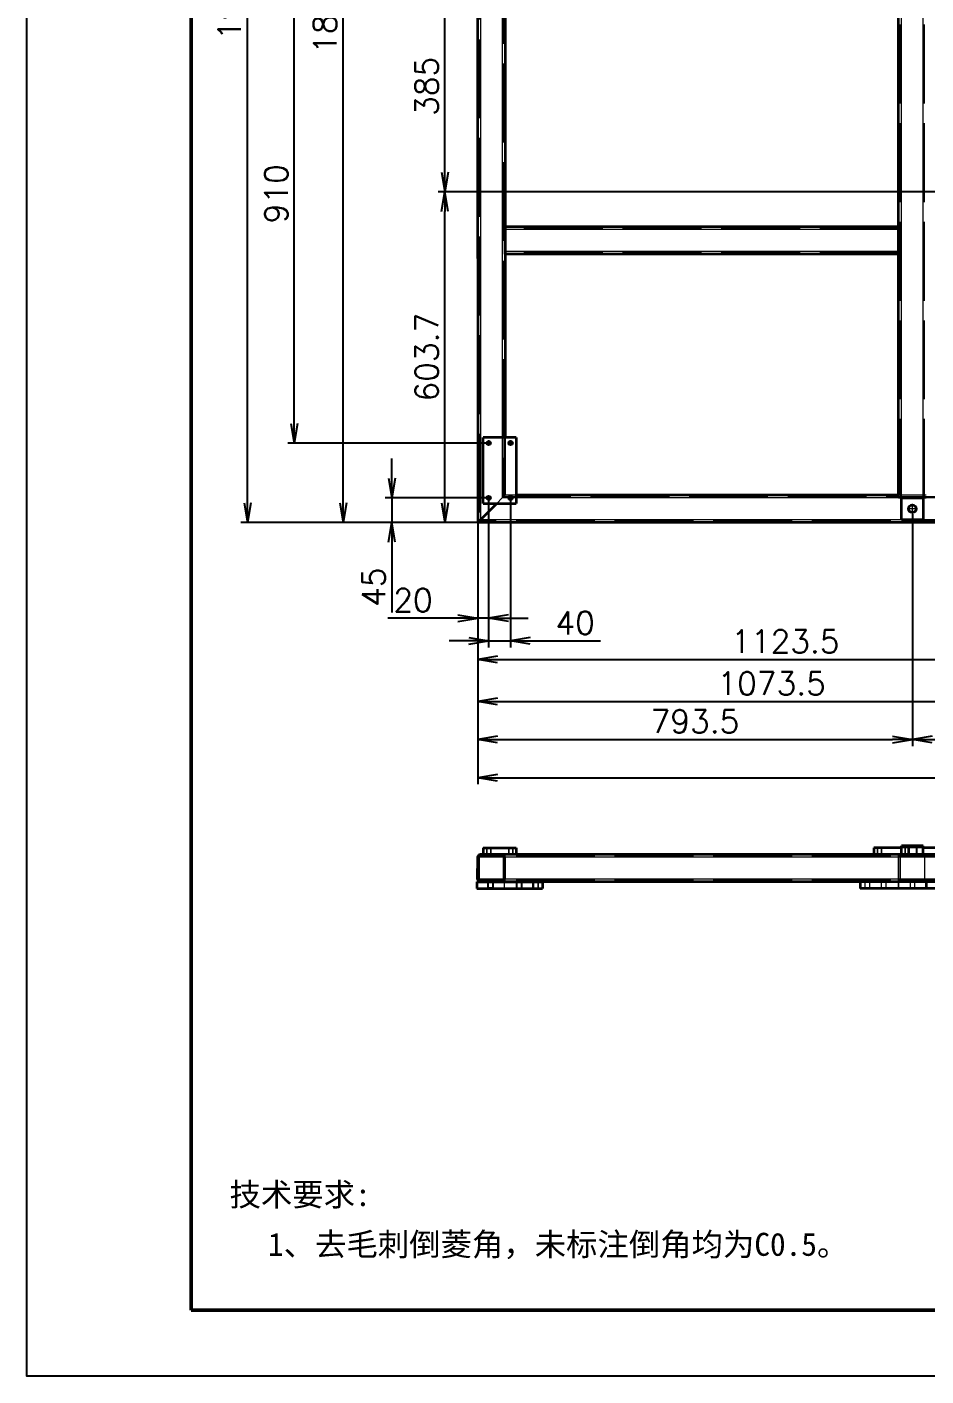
# Model space of a CAD drawing. Header units: millimetres. Extents: x -73083 to 81340, y -6859 to 6812.
# Drawn here: x -46427 to -44786, y -6850 to -4388 of the extents above; entities that cross this region are included whole.
import ezdxf

# ---------------------------------------------------------------- set-up
doc = ezdxf.new("R2010")
doc.units = ezdxf.units.MM
for name, pattern in [('AM_ISO02W050', [7.5, 6, -1.5]), ('AM_ISO08W050', [18, 12, -1.5, 3, -1.5]), ('DASHDOT', [18.5, 12, -3, 0.5, -3]), ('DASHED', [15, 12, -3])]:
    doc.linetypes.add(name, pattern=pattern)
doc.layers.add('A3', color=7, linetype='Continuous', plot=False)
for name, color, linetype, lineweight in [('AM_7', 2, 'AM_ISO08W050', 25), ('AM_HID', 1, 'AM_ISO02W050', 25), ('AM_VIS', 7, 'Continuous', 50), ('SOLID LINE', 7, 'Continuous', 30)]:
    doc.layers.add(name, color=color, linetype=linetype, lineweight=lineweight)
doc.layers.add('word_dim', color=253, linetype='Continuous')
doc.styles.get("Standard").update_dxf_attribs({"font": 'romans.shx', "bigfont": 'bigfont.shx'})
doc.dimstyles.new('STANDARD1-12', dxfattribs={"dimscale": 12, "dimtxt": 3.5, "dimasz": 3, "dimexe": 1, "dimexo": 0, "dimgap": 1, "dimtad": 3, "dimdec": 1, "dimdsep": 46, "dimtxsty": 'Standard', "dimblk1": 'OPEN', "dimblk2": 'OPEN', "dimsah": 1, "dimcen": 0, "dimclrd": 256, "dimclre": 256, "dimclrt": 3, "dimadec": 0, "dimazin": 0, "dimtfac": 1, "dimtdec": 1, "dimtmove": 0, "dimatfit": 3, "dimldrblk": 'OPEN', "dimfxl": 0, "dimtolj": 1, "dimtzin": 0, "dimarcsym": 0})

# ---------------------------------------------------------------- blocks, each defined once
blk = doc.blocks.new('_Open')
at = {"color": 0, "lineweight": -2}
for p, q in [((-1, 0.167), (0, 0)), ((-1, -0.167), (0, 0)), ((0, 0), (-1, 0))]:
    blk.add_line(p, q, dxfattribs=at)
blk = doc.blocks.new('*D396')
at = {"layer": 'DEFPOINTS', "color": 0, "ltscale": 2}
for p in [(-45584.5, -5251.5), (-45604.5, -5292.2), (-45584.5, -5466.9)]:
    blk.add_point(p, dxfattribs=at)
at = {"layer": 'word_dim', "lineweight": -2, "ltscale": 2}
for p, q in [((-45584.5, -5251.5), (-45584.5, -5478.9)), ((-45604.5, -5292.2), (-45604.5, -5478.9)), ((-45640.5, -5466.9), (-45768.5, -5466.9)), ((-45584.5, -5466.9), (-45604.5, -5466.9)), ((-45548.5, -5466.9), (-45512.5, -5466.9))]:
    blk.add_line(p, q, dxfattribs=at)
at = {"layer": 'word_dim', "lineweight": -2, "ltscale": 2, "xscale": 36, "yscale": 36, "zscale": 36}
blk.add_blockref('_Open', (-45604.5, -5466.9), dxfattribs=at)
at = {"layer": 'word_dim', "lineweight": -2, "ltscale": 2, "xscale": 36, "yscale": 36, "zscale": 36, "rotation": 180}
blk.add_blockref('_Open', (-45584.5, -5466.9), dxfattribs=at)
at = {"layer": 'word_dim', "color": 3, "ltscale": 2, "insert": (-45722.5, -5433.9), "char_height": 42, "attachment_point": 5}
blk.add_mtext('\\A1;20', dxfattribs=at)
blk = doc.blocks.new('*D397')
at = {"layer": 'DEFPOINTS', "color": 0, "ltscale": 2}
for p in [(-45584.5, -5251.5), (-45544.5, -5251.5), (-45544.5, -5508.3)]:
    blk.add_point(p, dxfattribs=at)
at = {"layer": 'word_dim', "lineweight": -2, "ltscale": 2}
for p, q in [((-45584.5, -5251.5), (-45584.5, -5520.3)), ((-45544.5, -5251.5), (-45544.5, -5520.3)), ((-45620.5, -5508.3), (-45656.5, -5508.3)), ((-45584.5, -5508.3), (-45544.5, -5508.3)), ((-45508.5, -5508.3), (-45380.5, -5508.3))]:
    blk.add_line(p, q, dxfattribs=at)
at = {"layer": 'word_dim', "lineweight": -2, "ltscale": 2, "xscale": 36, "yscale": 36, "zscale": 36}
blk.add_blockref('_Open', (-45584.5, -5508.3), dxfattribs=at)
at = {"layer": 'word_dim', "lineweight": -2, "ltscale": 2, "xscale": 36, "yscale": 36, "zscale": 36, "rotation": 180}
blk.add_blockref('_Open', (-45544.5, -5508.3), dxfattribs=at)
at = {"layer": 'word_dim', "color": 3, "ltscale": 2, "insert": (-45426.5, -5475.3), "char_height": 42, "attachment_point": 5}
blk.add_mtext('\\A1;40', dxfattribs=at)
blk = doc.blocks.new('*D398')
at = {"layer": 'DEFPOINTS', "color": 0, "ltscale": 2}
for p in [(-45761.1, -5247.2), (-45588.8, -5247.2), (-45604.5, -5292.2)]:
    blk.add_point(p, dxfattribs=at)
at = {"layer": 'word_dim', "lineweight": -2, "ltscale": 2}
for p, q in [((-45761.1, -5211.2), (-45761.1, -5175.2)), ((-45588.8, -5247.2), (-45773.1, -5247.2)), ((-45761.1, -5247.2), (-45761.1, -5292.2)), ((-45604.5, -5292.2), (-45773.1, -5292.2)), ((-45761.1, -5328.2), (-45761.1, -5456.2))]:
    blk.add_line(p, q, dxfattribs=at)
at = {"layer": 'word_dim', "lineweight": -2, "ltscale": 2, "xscale": 36, "yscale": 36, "zscale": 36}
for p, rotation in [((-45761.1, -5247.2), 270), ((-45761.1, -5292.2), 90)]:
    blk.add_blockref('_Open', p, dxfattribs=dict(at, rotation=rotation))
at = {"layer": 'word_dim', "color": 3, "ltscale": 2, "insert": (-45794.1, -5410.2), "char_height": 42, "attachment_point": 5, "rotation": 90}
blk.add_mtext('\\A1;45', dxfattribs=at)
blk = doc.blocks.new('*D400')
at = {"layer": 'DEFPOINTS', "color": 0, "ltscale": 2}
for p in [(-45604.5, -5292.2), (-44811, -5276.1), (-44811, -5688.2)]:
    blk.add_point(p, dxfattribs=at)
at = {"layer": 'word_dim', "lineweight": -2, "ltscale": 2}
for p, q in [((-45604.5, -5292.2), (-45604.5, -5700.2)), ((-44811, -5276.1), (-44811, -5700.2)), ((-45568.5, -5688.2), (-44847, -5688.2))]:
    blk.add_line(p, q, dxfattribs=at)
at = {"layer": 'word_dim', "lineweight": -2, "ltscale": 2, "xscale": 36, "yscale": 36, "zscale": 36, "rotation": 180}
blk.add_blockref('_Open', (-45604.5, -5688.2), dxfattribs=at)
at = {"layer": 'word_dim', "lineweight": -2, "ltscale": 2, "xscale": 36, "yscale": 36, "zscale": 36}
blk.add_blockref('_Open', (-44811, -5688.2), dxfattribs=at)
at = {"layer": 'word_dim', "color": 3, "ltscale": 2, "insert": (-45207.8, -5655.2), "char_height": 42, "attachment_point": 5}
blk.add_mtext('\\A1;793.5', dxfattribs=at)
blk = doc.blocks.new('*D401')
at = {"layer": 'DEFPOINTS', "color": 0, "ltscale": 2}
for p in [(-44811, -5276.1), (-42401, -5276.1), (-42401, -5688.2)]:
    blk.add_point(p, dxfattribs=at)
at = {"layer": 'word_dim', "lineweight": -2, "ltscale": 2}
for p, q in [((-44811, -5276.1), (-44811, -5700.2)), ((-42401, -5276.1), (-42401, -5700.2)), ((-44775, -5688.2), (-42437, -5688.2))]:
    blk.add_line(p, q, dxfattribs=at)
at = {"layer": 'word_dim', "lineweight": -2, "ltscale": 2, "xscale": 36, "yscale": 36, "zscale": 36, "rotation": 180}
blk.add_blockref('_Open', (-44811, -5688.2), dxfattribs=at)
at = {"layer": 'word_dim', "lineweight": -2, "ltscale": 2, "xscale": 36, "yscale": 36, "zscale": 36}
blk.add_blockref('_Open', (-42401, -5688.2), dxfattribs=at)
at = {"layer": 'word_dim', "color": 3, "ltscale": 2, "insert": (-43606, -5655.2), "char_height": 42, "attachment_point": 5}
blk.add_mtext('\\A1;2410', dxfattribs=at)
blk = doc.blocks.new('*D402')
at = {"layer": 'DEFPOINTS', "color": 0, "ltscale": 2}
for p in [(-41667.5, -5251.4), (-45604.5, -5292.2), (-41667.5, -5758.1)]:
    blk.add_point(p, dxfattribs=at)
at = {"layer": 'word_dim', "lineweight": -2, "ltscale": 2}
for p, q in [((-41667.5, -5251.4), (-41667.5, -5770.1)), ((-45604.5, -5292.2), (-45604.5, -5770.1)), ((-45568.5, -5758.1), (-41703.5, -5758.1))]:
    blk.add_line(p, q, dxfattribs=at)
at = {"layer": 'word_dim', "lineweight": -2, "ltscale": 2, "xscale": 36, "yscale": 36, "zscale": 36, "rotation": 180}
blk.add_blockref('_Open', (-45604.5, -5758.1), dxfattribs=at)
at = {"layer": 'word_dim', "lineweight": -2, "ltscale": 2, "xscale": 36, "yscale": 36, "zscale": 36}
blk.add_blockref('_Open', (-41667.5, -5758.1), dxfattribs=at)
at = {"layer": 'word_dim', "color": 3, "ltscale": 2, "insert": (-43636, -5725.1), "char_height": 42, "attachment_point": 5}
blk.add_mtext('\\A1;3937', dxfattribs=at)
blk = doc.blocks.new('*D404')
at = {"layer": 'DEFPOINTS', "color": 0, "ltscale": 2}
for p in [(-45604.5, -5292.2), (-44531, -5272.6), (-44531, -5618.9)]:
    blk.add_point(p, dxfattribs=at)
at = {"layer": 'word_dim', "lineweight": -2, "ltscale": 2}
for p, q in [((-45604.5, -5292.2), (-45604.5, -5630.9)), ((-44531, -5272.6), (-44531, -5630.9)), ((-45568.5, -5618.9), (-44567, -5618.9))]:
    blk.add_line(p, q, dxfattribs=at)
at = {"layer": 'word_dim', "lineweight": -2, "ltscale": 2, "xscale": 36, "yscale": 36, "zscale": 36, "rotation": 180}
blk.add_blockref('_Open', (-45604.5, -5618.9), dxfattribs=at)
at = {"layer": 'word_dim', "lineweight": -2, "ltscale": 2, "xscale": 36, "yscale": 36, "zscale": 36}
blk.add_blockref('_Open', (-44531, -5618.9), dxfattribs=at)
at = {"layer": 'word_dim', "color": 3, "ltscale": 2, "insert": (-45067.8, -5585.9), "char_height": 42, "attachment_point": 5}
blk.add_mtext('\\A1;1073.5', dxfattribs=at)
blk = doc.blocks.new('*D410')
at = {"layer": 'DEFPOINTS', "color": 0, "ltscale": 2}
for p in [(-45939.3, -4237.1), (-45588.8, -4237.1), (-45588.8, -5147.1)]:
    blk.add_point(p, dxfattribs=at)
at = {"layer": 'word_dim', "lineweight": -2, "ltscale": 2}
for p, q in [((-45588.8, -4237.1), (-45951.3, -4237.1)), ((-45939.3, -5111.1), (-45939.3, -4273.1)), ((-45588.8, -5147.1), (-45951.3, -5147.1))]:
    blk.add_line(p, q, dxfattribs=at)
at = {"layer": 'word_dim', "lineweight": -2, "ltscale": 2, "xscale": 36, "yscale": 36, "zscale": 36}
for p, rotation in [((-45939.3, -4237.1), 90), ((-45939.3, -5147.1), 270)]:
    blk.add_blockref('_Open', p, dxfattribs=dict(at, rotation=rotation))
at = {"layer": 'word_dim', "color": 3, "ltscale": 2, "insert": (-45972.3, -4692.1), "char_height": 42, "attachment_point": 5, "rotation": 90}
blk.add_mtext('\\A1;910', dxfattribs=at)
blk = doc.blocks.new('*D414')
at = {"layer": 'DEFPOINTS', "color": 0, "ltscale": 2}
for p in [(-46024.8, -3387.1), (-44875.3, -3387.1), (-45604.5, -5292.1)]:
    blk.add_point(p, dxfattribs=at)
at = {"layer": 'word_dim', "lineweight": -2, "ltscale": 2}
for p, q in [((-44875.3, -3387.1), (-46036.8, -3387.1)), ((-46024.8, -5256.1), (-46024.8, -3423.1)), ((-45604.5, -5292.1), (-46036.8, -5292.1))]:
    blk.add_line(p, q, dxfattribs=at)
at = {"layer": 'word_dim', "lineweight": -2, "ltscale": 2, "xscale": 36, "yscale": 36, "zscale": 36}
for p, rotation in [((-46024.8, -3387.1), 90), ((-46024.8, -5292.1), 270)]:
    blk.add_blockref('_Open', p, dxfattribs=dict(at, rotation=rotation))
at = {"layer": 'word_dim', "color": 3, "ltscale": 2, "insert": (-46057.8, -4339.6), "char_height": 42, "attachment_point": 5, "rotation": 90}
blk.add_mtext('\\A1;1905', dxfattribs=at)
blk = doc.blocks.new('*D808')
at = {"layer": 'DEFPOINTS', "color": 0, "linetype": 'Continuous', "ltscale": 2}
for p in [(-45850.2, -3437.1), (-44820, -3437.1), (-45604.5, -5292.1)]:
    blk.add_point(p, dxfattribs=at)
at = {"layer": 'word_dim', "linetype": 'Continuous', "lineweight": -2, "ltscale": 2}
for p, q in [((-44820, -3437.1), (-45862.2, -3437.1)), ((-45850.2, -5256.1), (-45850.2, -3473.1)), ((-45604.5, -5292.1), (-45862.2, -5292.1))]:
    blk.add_line(p, q, dxfattribs=at)
at = {"layer": 'word_dim', "linetype": 'Continuous', "lineweight": -2, "ltscale": 2, "xscale": 36, "yscale": 36, "zscale": 36}
for p, rotation in [((-45850.2, -3437.1), 90), ((-45850.2, -5292.1), 270)]:
    blk.add_blockref('_Open', p, dxfattribs=dict(at, rotation=rotation))
at = {"layer": 'word_dim', "color": 3, "linetype": 'Continuous', "ltscale": 2, "insert": (-45883.2, -4364.6), "char_height": 42, "attachment_point": 5, "rotation": 90}
blk.add_mtext('\\A1;1855', dxfattribs=at)
blk = doc.blocks.new('*D1096')
at = {"layer": 'DEFPOINTS', "color": 0, "linetype": 'Continuous', "ltscale": 2}
for p in [(-44481, -4691.6), (-45604.5, -5292.1), (-44481, -5542.2)]:
    blk.add_point(p, dxfattribs=at)
at = {"layer": 'word_dim', "lineweight": -2, "ltscale": 2}
for p, q in [((-44481, -4691.6), (-44481, -5554.2)), ((-45604.5, -5292.1), (-45604.5, -5554.2)), ((-45568.5, -5542.2), (-44517, -5542.2))]:
    blk.add_line(p, q, dxfattribs=at)
at = {"layer": 'word_dim', "linetype": 'Continuous', "lineweight": -2, "ltscale": 2, "xscale": 36, "yscale": 36, "zscale": 36, "rotation": 180}
blk.add_blockref('_Open', (-45604.5, -5542.2), dxfattribs=at)
at = {"layer": 'word_dim', "linetype": 'Continuous', "lineweight": -2, "ltscale": 2, "xscale": 36, "yscale": 36, "zscale": 36}
blk.add_blockref('_Open', (-44481, -5542.2), dxfattribs=at)
at = {"layer": 'word_dim', "color": 3, "linetype": 'Continuous', "ltscale": 2, "insert": (-45042.8, -5509.2), "char_height": 42, "attachment_point": 5}
blk.add_mtext('\\A1;1123.5', dxfattribs=at)
blk = doc.blocks.new('*D1100')
at = {"layer": 'DEFPOINTS', "color": 0, "linetype": 'Continuous', "ltscale": 2}
for p in [(-45664.4, -4688.4), (-44484.2, -4688.4), (-45604.5, -5292.1)]:
    blk.add_point(p, dxfattribs=at)
at = {"layer": 'word_dim', "lineweight": -2, "ltscale": 2}
for p, q in [((-44484.2, -4688.4), (-45676.4, -4688.4)), ((-45664.4, -5256.1), (-45664.4, -4724.4)), ((-45604.5, -5292.1), (-45676.4, -5292.1))]:
    blk.add_line(p, q, dxfattribs=at)
at = {"layer": 'word_dim', "linetype": 'Continuous', "lineweight": -2, "ltscale": 2, "xscale": 36, "yscale": 36, "zscale": 36}
for p, rotation in [((-45664.4, -4688.4), 90), ((-45664.4, -5292.1), 270)]:
    blk.add_blockref('_Open', p, dxfattribs=dict(at, rotation=rotation))
at = {"layer": 'word_dim', "color": 3, "linetype": 'Continuous', "ltscale": 2, "insert": (-45697.4, -4990.3), "char_height": 42, "attachment_point": 5, "rotation": 90}
blk.add_mtext('\\A1;603.7', dxfattribs=at)
blk = doc.blocks.new('*D1101')
at = {"layer": 'DEFPOINTS', "color": 0, "linetype": 'Continuous', "ltscale": 2}
for p in [(-45664.4, -4303.4), (-44484.2, -4303.4), (-44484.2, -4688.4)]:
    blk.add_point(p, dxfattribs=at)
at = {"layer": 'word_dim', "lineweight": -2, "ltscale": 2}
for p, q in [((-44484.2, -4303.4), (-45676.4, -4303.4)), ((-45664.4, -4652.4), (-45664.4, -4339.4)), ((-44484.2, -4688.4), (-45676.4, -4688.4))]:
    blk.add_line(p, q, dxfattribs=at)
at = {"layer": 'word_dim', "linetype": 'Continuous', "lineweight": -2, "ltscale": 2, "xscale": 36, "yscale": 36, "zscale": 36}
for p, rotation in [((-45664.4, -4303.4), 90), ((-45664.4, -4688.4), 270)]:
    blk.add_blockref('_Open', p, dxfattribs=dict(at, rotation=rotation))
at = {"layer": 'word_dim', "color": 3, "linetype": 'Continuous', "ltscale": 2, "insert": (-45697.4, -4495.9), "char_height": 42, "attachment_point": 5, "rotation": 90}
blk.add_mtext('\\A1;385', dxfattribs=at)

msp = doc.modelspace()

# ---------------------------------------------------------------- linework, layer by layer
at = {"layer": 'A3', "linetype": 'Continuous'}
msp.add_lwpolyline([(-46427.25835, -1810.23226), (-39299.25835, -1810.23226), (-39299.25835, -6850.23226), (-46427.25835, -6850.23226)], close=True, dxfattribs=at)
at = {"layer": 'AM_7', "linetype": 'DASHDOT', "lineweight": 13, "ltscale": 12}
for p, q in [((-45584.51547, -5142.8475), (-45584.51547, -5151.48861)), ((-45544.51547, -5142.84725), (-45544.51547, -5151.48837)), ((-45580.19491, -5147.16805), (-45588.83602, -5147.16805)), ((-45540.19491, -5147.16781), (-45548.83602, -5147.16781)), ((-45584.51473, -5242.8475), (-45584.51473, -5251.48861)), ((-45544.51473, -5242.84725), (-45544.51473, -5251.48837)), ((-45580.19418, -5247.16805), (-45588.83529, -5247.16805)), ((-45540.19418, -5247.16781), (-45548.83529, -5247.16781)), ((-44802.03072, -5267.14974), (-44820.0162, -5267.14974)), ((-44811.02352, -5258.15682), (-44811.02352, -5276.14242))]:
    msp.add_line(p, q, dxfattribs=at)
at = {"layer": 'AM_HID', "linetype": 'DASHED', "lineweight": 13, "ltscale": 12}
for p, q in [((-44833.02364, -5247.16293), (-44833.03109, -2630.16305)), ((-44831.02389, -5247.16293), (-44831.03133, -2632.16305)), ((-44791.02389, -5247.16293), (-44791.03121, -2672.1628)), ((-44789.02364, -5247.16293), (-44789.03085, -2674.1628)), ((-45601.52816, -3330.16427), (-45601.51473, -5289.16879)), ((-45599.5284, -3332.16427), (-45599.51498, -5287.16879)), ((-45559.52792, -3372.16396), (-45559.51547, -5247.16854)), ((-45557.52767, -3374.16396), (-45557.51522, -5245.16854)), ((-44836.02499, -4802.15756), (-44836.02511, -4752.15756)), ((-44836.01791, -4757.15756), (-45554.51791, -4757.16256)), ((-44836.01754, -4755.15756), (-45554.51742, -4755.16256)), ((-44836.01754, -4797.15756), (-45554.51766, -4797.16256)), ((-44836.01717, -4799.15756), (-45554.51717, -4799.16256)), ((-45556.05453, -5242.14364), (-45556.05526, -5122.14364)), ((-45559.51571, -5137.16781), (-45559.51498, -5247.16854)), ((-45554.51595, -5137.16781), (-45554.51522, -5242.16854)), ((-45559.51522, -5247.16854), (-45554.51522, -5242.16854)), ((-45554.51522, -5242.16854), (-45559.51498, -5247.16854)), ((-41654.52352, -5245.13656), (-45557.51522, -5245.16854)), ((-45534.51473, -5242.14364), (-45556.05453, -5242.14364)), ((-45534.51498, -5242.1683), (-45554.51522, -5242.16854)), ((-44786.02364, -5242.16219), (-44836.02364, -5242.16268)), ((-44836.02364, -5247.16293), (-44836.02364, -5242.16268)), ((-45559.51498, -5247.16854), (-45569.51449, -5257.16805)), ((-45569.51449, -5257.16805), (-45559.51522, -5247.16854)), ((-41652.52401, -5247.13656), (-45559.51547, -5247.16854)), ((-45547.83822, -5247.1683), (-45559.51522, -5247.16854)), ((-45534.51473, -5247.1683), (-45541.19125, -5247.1683)), ((-44836.02364, -5247.16293), (-44831.02364, -5247.16293)), ((-44791.02364, -5247.16293), (-44831.02364, -5247.16293)), ((-44791.02352, -5247.16219), (-44831.02352, -5247.16244)), ((-44791.02364, -5247.16293), (-44791.02364, -5247.1495)), ((-44791.02364, -5247.16293), (-44786.02364, -5247.16293)), ((-45604.51473, -5292.14413), (-45486.05404, -5292.14315)), ((-41610.52328, -5289.13632), (-45601.51473, -5289.16879)), ((-41612.52352, -5287.13632), (-45599.51498, -5287.16879)), ((-44819.0361, -5882.19129), (-44819.03622, -5898.19129)), ((-44819.02352, -5882.19129), (-44819.02364, -5898.19129)), ((-44817.9537, -5882.19129), (-44817.9537, -5898.19129)), ((-44817.941, -5882.19129), (-44817.94112, -5898.19129)), ((-44804.11861, -5882.19129), (-44804.11874, -5898.19129)), ((-44804.10604, -5882.19141), (-44804.10604, -5898.19141)), ((-44803.0361, -5882.19129), (-44803.03622, -5898.19129)), ((-44803.02352, -5882.19141), (-44803.02364, -5898.19141)), ((-44791.0361, -5898.19141), (-44791.03597, -5882.19141)), ((-45604.52816, -5903.20582), (-45604.51473, -5903.20582)), ((-44836.02572, -5903.21192), (-45604.52572, -5903.20545)), ((-45601.52816, -5901.20582), (-45601.51473, -5901.20582)), ((-45601.52596, -5945.20557), (-45601.52572, -5901.20557)), ((-45601.51473, -5901.20582), (-45601.51498, -5945.20582)), ((-45601.51498, -5945.20594), (-45601.51473, -5901.20594)), ((-45601.51473, -5901.20582), (-45557.51522, -5901.20606)), ((-41610.52328, -5901.22938), (-45601.51473, -5901.20594)), ((-45594.51473, -5898.20606), (-45594.51473, -5898.21644)), ((-45594.51473, -5898.21644), (-45534.51473, -5898.2168)), ((-45588.52792, -5886.20594), (-45588.52792, -5896.20594)), ((-45587.8514, -5897.37769), (-45588.52792, -5896.20594)), ((-45588.52718, -5886.20594), (-45588.52718, -5896.20594)), ((-45587.85067, -5897.37769), (-45588.52718, -5896.20594)), ((-45588.52255, -5886.21094), (-45588.52255, -5896.21094)), ((-45587.84603, -5897.3827), (-45588.52255, -5896.21094)), ((-45588.52181, -5886.21094), (-45588.52181, -5896.21094)), ((-45587.8453, -5897.3827), (-45588.52181, -5896.21094)), ((-45588.51547, -5886.21656), (-45588.51547, -5896.21656)), ((-45587.83895, -5897.38831), (-45588.51547, -5896.21656)), ((-45588.51473, -5886.21656), (-45588.51473, -5896.21656)), ((-45588.51473, -5896.21656), (-45582.59725, -5896.21656)), ((-45587.83846, -5897.38831), (-45588.51473, -5896.21656)), ((-45587.8514, -5886.20594), (-45587.8514, -5898.20594)), ((-45587.85067, -5886.20594), (-45587.85067, -5898.20594)), ((-45587.84603, -5886.21094), (-45587.84603, -5898.21094)), ((-45587.8453, -5886.21094), (-45587.8453, -5898.21094)), ((-45587.83895, -5886.21656), (-45587.83895, -5898.21656)), ((-45587.83822, -5886.21656), (-45587.83846, -5898.21656)), ((-45586.43246, -5896.21656), (-45580.51473, -5896.21656)), ((-45581.20443, -5886.20606), (-45581.20443, -5898.20606)), ((-45581.20443, -5897.37781), (-45580.52792, -5896.20606)), ((-45581.2037, -5886.20606), (-45581.2037, -5898.20606)), ((-45581.2037, -5897.37781), (-45580.52718, -5896.20606)), ((-45581.19906, -5886.21094), (-45581.19906, -5898.21094)), ((-45581.19906, -5897.3827), (-45580.52255, -5896.21106)), ((-45581.19833, -5886.21094), (-45581.19833, -5898.21094)), ((-45581.19833, -5897.3827), (-45580.52181, -5896.21106)), ((-45581.19198, -5886.21656), (-45581.19198, -5898.21656)), ((-45581.19198, -5897.38831), (-45580.51547, -5896.21656)), ((-45581.19125, -5886.21656), (-45581.19125, -5898.21656)), ((-45581.19125, -5897.38831), (-45580.51473, -5896.21656)), ((-45580.52792, -5886.20606), (-45580.52792, -5896.20606)), ((-45580.52718, -5886.20606), (-45580.52718, -5896.20606)), ((-45580.52255, -5886.21106), (-45580.52255, -5896.21106)), ((-45580.52181, -5886.21106), (-45580.52181, -5896.21106)), ((-45580.51547, -5886.21656), (-45580.51547, -5896.21656)), ((-45580.51473, -5886.21656), (-45580.51473, -5896.21656)), ((-45557.52572, -5945.20594), (-45557.52523, -5901.20594)), ((-45557.51522, -5901.20606), (-45557.51547, -5945.20606)), ((-45557.51547, -5945.20618), (-45557.51522, -5901.20618)), ((-45554.52572, -5943.20594), (-45554.52523, -5903.20594)), ((-44836.02535, -5903.21192), (-45554.52523, -5903.20594)), ((-44836.02279, -5903.21229), (-45554.52279, -5903.2063)), ((-44836.02255, -5903.21229), (-45554.52255, -5903.2063)), ((-44836.01949, -5903.21192), (-45554.51937, -5903.20594)), ((-44836.01913, -5903.21192), (-45554.51913, -5903.20594)), ((-44836.01754, -5903.21143), (-45554.51742, -5903.20545)), ((-45554.51742, -5943.20545), (-45554.51717, -5903.20545)), ((-45554.51717, -5903.20545), (-45554.51717, -5898.20545)), ((-44836.01717, -5903.21143), (-45554.51717, -5903.20545)), ((-45554.51522, -5903.20606), (-45554.51547, -5943.20606)), ((-45554.51547, -5943.2063), (-45554.51522, -5903.2063)), ((-41657.52377, -5903.22913), (-45554.51522, -5903.2063)), ((-45548.52792, -5886.20618), (-45548.52792, -5896.20618)), ((-45547.8514, -5897.37793), (-45548.52792, -5896.20618)), ((-45548.52718, -5886.20618), (-45548.52718, -5896.20618)), ((-45547.85067, -5897.37793), (-45548.52718, -5896.20618)), ((-45548.52255, -5886.21119), (-45548.52255, -5896.21119)), ((-45547.84603, -5897.38294), (-45548.52255, -5896.21119)), ((-45548.52181, -5886.21119), (-45548.52181, -5896.21119)), ((-45547.8453, -5897.38294), (-45548.52181, -5896.21119)), ((-45548.51547, -5886.2168), (-45548.51547, -5896.2168)), ((-45547.83895, -5897.38843), (-45548.51547, -5896.2168)), ((-45548.51473, -5886.2168), (-45548.51473, -5896.2168)), ((-45548.51473, -5896.2168), (-45542.59725, -5896.2168)), ((-45547.83846, -5897.38843), (-45548.51473, -5896.2168)), ((-45547.8514, -5886.20618), (-45547.8514, -5898.20618)), ((-45547.85067, -5886.20618), (-45547.85067, -5898.20618)), ((-45547.84603, -5886.21119), (-45547.84603, -5898.21119)), ((-45547.8453, -5886.21119), (-45547.8453, -5898.21119)), ((-45547.83895, -5886.2168), (-45547.83895, -5898.2168)), ((-45547.83822, -5886.2168), (-45547.83846, -5898.2168)), ((-45546.43246, -5896.2168), (-45540.51473, -5896.2168)), ((-45541.20443, -5886.2063), (-45541.20443, -5898.2063)), ((-45541.20443, -5897.37806), (-45540.52792, -5896.2063)), ((-45541.2037, -5886.2063), (-45541.2037, -5898.2063)), ((-45541.2037, -5897.37806), (-45540.52718, -5896.2063)), ((-45541.19906, -5886.21119), (-45541.19906, -5898.21119)), ((-45541.19906, -5897.38294), (-45540.52255, -5896.21119)), ((-45541.19833, -5886.21119), (-45541.19833, -5898.21119)), ((-45541.19833, -5897.38294), (-45540.52181, -5896.21119)), ((-45541.19198, -5886.2168), (-45541.19198, -5898.2168)), ((-45541.19198, -5897.38855), (-45540.51547, -5896.2168)), ((-45541.19125, -5886.2168), (-45541.19125, -5898.2168)), ((-45541.19125, -5897.38855), (-45540.51473, -5896.2168)), ((-45540.52792, -5886.2063), (-45540.52792, -5896.2063)), ((-45540.52718, -5886.2063), (-45540.52718, -5896.2063)), ((-45540.52255, -5886.21119), (-45540.52255, -5896.21119)), ((-45540.52181, -5886.21119), (-45540.52181, -5896.21119)), ((-45540.51547, -5886.2168), (-45540.51547, -5896.2168)), ((-45540.51473, -5886.2168), (-45540.51473, -5896.2168)), ((-45534.51473, -5898.20643), (-45534.51473, -5898.2168)), ((-44875.02889, -5886.21021), (-44875.02889, -5896.21021)), ((-44874.3525, -5897.38196), (-44875.02889, -5896.21021)), ((-44875.02865, -5886.21021), (-44875.02865, -5896.21021)), ((-44875.02865, -5896.21021), (-44867.51827, -5896.21021)), ((-44874.35214, -5897.38196), (-44875.02865, -5896.21021)), ((-44874.53903, -5896.21021), (-44867.02865, -5896.21021)), ((-44874.35238, -5886.21021), (-44874.3525, -5898.21021)), ((-44874.35214, -5886.21021), (-44874.35214, -5898.21021)), ((-44867.70541, -5886.21021), (-44867.70541, -5898.21021)), ((-44867.70541, -5897.38196), (-44867.02889, -5896.21021)), ((-44867.70504, -5886.21021), (-44867.70516, -5898.21021)), ((-44867.70516, -5897.38196), (-44867.02865, -5896.21021)), ((-44867.02889, -5886.21021), (-44867.02889, -5896.21021)), ((-44867.02865, -5886.21021), (-44867.02865, -5896.21021)), ((-44836.03133, -5943.21021), (-44836.03109, -5903.21021)), ((-42376.03085, -5903.22461), (-44836.03109, -5903.21021)), ((-44836.02389, -5943.21009), (-44836.02364, -5903.21009)), ((-44836.01754, -5943.21143), (-44836.01717, -5903.21143)), ((-44836.01717, -5903.21143), (-44836.01717, -5898.21143)), ((-44833.03109, -5901.21021), (-44833.03133, -5945.21021)), ((-44833.02389, -5945.21009), (-44833.02364, -5901.21009)), ((-44789.02364, -5901.21033), (-44833.02364, -5901.21009)), ((-44791.02474, -5886.2107), (-44831.0361, -5886.21045)), ((-44831.01058, -5886.21045), (-44831.01058, -5898.21045)), ((-44825.01058, -5886.21045), (-44825.0107, -5896.21045)), ((-44825.0107, -5886.21045), (-44825.0107, -5896.21045)), ((-44825.0107, -5896.21045), (-44817.50033, -5896.21058)), ((-44824.33419, -5897.38221), (-44825.0107, -5896.21045)), ((-44824.33431, -5897.38221), (-44825.0107, -5896.21045)), ((-44824.52096, -5896.21045), (-44817.0107, -5896.21058)), ((-44824.33419, -5886.21045), (-44824.33431, -5898.21045)), ((-44824.33407, -5886.21045), (-44824.33419, -5898.21045)), ((-44817.68722, -5886.21058), (-44817.68722, -5898.21058)), ((-44817.6871, -5886.21058), (-44817.68722, -5898.21058)), ((-44817.68722, -5897.38221), (-44817.0107, -5896.21058)), ((-44817.68722, -5897.38221), (-44817.0107, -5896.21058)), ((-44817.01058, -5886.21058), (-44817.0107, -5896.21058)), ((-44817.0107, -5886.21058), (-44817.0107, -5896.21058)), ((-44789.03085, -5901.21045), (-44789.03121, -5945.21045)), ((-44789.02364, -5901.21033), (-44789.02389, -5945.21033)), ((-44836.02596, -5943.21192), (-45604.52596, -5943.20545)), ((-45601.51498, -5945.20582), (-45557.51547, -5945.20606)), ((-41610.52352, -5945.22938), (-45601.51498, -5945.20594)), ((-45599.51498, -5948.20582), (-45559.51547, -5948.20606)), ((-45586.05575, -5948.20862), (-45586.05575, -5958.20862)), ((-45585.24374, -5959.61512), (-45586.05575, -5958.20862)), ((-45586.0555, -5948.20862), (-45586.0555, -5958.20862)), ((-45586.0555, -5958.20862), (-45578.65853, -5958.20875)), ((-45585.24349, -5959.61512), (-45586.0555, -5958.20862)), ((-45585.24325, -5948.80213), (-45586.05526, -5950.20862)), ((-45586.05526, -5960.20862), (-45586.05526, -5950.20862)), ((-45585.243, -5948.80213), (-45586.05502, -5950.20862)), ((-45576.66708, -5950.20862), (-45586.05502, -5950.20862)), ((-45586.05502, -5960.20862), (-45586.05502, -5950.20862)), ((-45576.05502, -5950.20875), (-45585.44296, -5950.20862)), ((-45585.24374, -5948.20862), (-45585.24374, -5960.20862)), ((-45585.24349, -5948.20862), (-45585.24349, -5960.20862)), ((-45585.243, -5948.20569), (-45585.24325, -5960.20569)), ((-45585.24325, -5960.20862), (-45585.24325, -5948.20862)), ((-45585.24276, -5948.20569), (-45585.243, -5960.20569)), ((-45585.243, -5960.20862), (-45585.243, -5948.20862)), ((-45583.45272, -5958.20862), (-45576.0555, -5958.20875)), ((-45576.86776, -5948.20875), (-45576.86776, -5960.20875)), ((-45576.86776, -5959.61512), (-45576.05575, -5958.20875)), ((-45576.86752, -5948.20875), (-45576.86752, -5960.20875)), ((-45576.86752, -5959.61512), (-45576.0555, -5958.20875)), ((-45576.86703, -5948.20569), (-45576.86727, -5960.20569)), ((-45576.86727, -5960.20862), (-45576.86727, -5948.20862)), ((-45576.86727, -5948.80225), (-45576.05526, -5950.20875)), ((-45576.86678, -5948.20569), (-45576.86703, -5960.20569)), ((-45576.86703, -5960.20862), (-45576.86703, -5948.20862)), ((-45576.86703, -5948.80225), (-45576.05502, -5950.20875)), ((-45576.05575, -5948.20875), (-45576.05575, -5958.20875)), ((-45576.0555, -5948.20875), (-45576.0555, -5958.20875)), ((-45576.05526, -5960.20875), (-45576.05526, -5950.20875)), ((-45576.05502, -5960.20875), (-45576.05502, -5950.20875)), ((-45556.05453, -5948.20887), (-45556.05453, -5960.20887)), ((-44836.0256, -5943.21192), (-45554.52572, -5943.20594)), ((-44836.02316, -5943.21229), (-45554.52328, -5943.2063)), ((-44836.02279, -5943.21229), (-45554.52279, -5943.2063)), ((-44836.01986, -5943.21192), (-45554.51986, -5943.20594)), ((-44836.01949, -5943.21192), (-45554.51937, -5943.20594)), ((-44836.01791, -5943.21143), (-45554.51791, -5943.20545)), ((-45554.51766, -5948.20545), (-45554.51766, -5943.20545)), ((-44836.01754, -5943.21143), (-45554.51742, -5943.20545)), ((-41657.52401, -5943.22913), (-45554.51547, -5943.2063)), ((-45532.74227, -5948.80262), (-45533.55428, -5950.20899)), ((-45524.16634, -5950.20911), (-45533.55428, -5950.20899)), ((-45533.55428, -5960.20899), (-45533.55428, -5950.20899)), ((-45523.55428, -5950.20911), (-45532.94222, -5950.20899)), ((-45532.74398, -5948.20606), (-45532.74398, -5960.20606)), ((-45532.74227, -5960.20899), (-45532.74227, -5948.20899)), ((-45524.368, -5948.20618), (-45524.368, -5960.20618)), ((-45524.3663, -5960.20911), (-45524.3663, -5948.20911)), ((-45524.3663, -5948.80274), (-45523.55428, -5950.20911)), ((-45523.55428, -5960.20911), (-45523.55428, -5950.20911)), ((-45502.74227, -5948.80286), (-45503.55428, -5950.20923)), ((-45494.16634, -5950.20936), (-45503.55428, -5950.20923)), ((-45503.55428, -5960.20923), (-45503.55428, -5950.20923)), ((-45493.55428, -5950.20936), (-45502.94222, -5950.20923)), ((-45502.74398, -5948.2063), (-45502.74398, -5960.2063)), ((-45502.74227, -5960.20936), (-45502.74227, -5948.20936)), ((-45494.368, -5948.20643), (-45494.368, -5960.20643)), ((-45494.3663, -5960.20936), (-45494.3663, -5948.20936)), ((-45494.3663, -5948.80298), (-45493.55428, -5950.20936)), ((-45493.55428, -5960.20936), (-45493.55428, -5950.20936)), ((-44897.73776, -5948.21436), (-44897.73788, -5960.21436)), ((-44889.36178, -5948.21436), (-44889.3619, -5960.21436)), ((-44867.73776, -5948.2146), (-44867.73788, -5960.2146)), ((-44859.36178, -5948.2146), (-44859.3619, -5960.2146)), ((-44836.04977, -5948.21485), (-44836.04989, -5960.21485)), ((-42376.03109, -5943.22461), (-44836.03133, -5943.21021)), ((-44836.01754, -5948.21143), (-44836.01754, -5943.21143)), ((-44836.01754, -5960.21021), (-44836.01742, -5948.21021)), ((-44833.02389, -5945.21009), (-44789.02389, -5945.21033)), ((-44831.02389, -5948.21009), (-44791.02389, -5948.21033)), ((-44815.23788, -5948.21497), (-44815.23788, -5960.21497)), ((-44815.23788, -5948.21497), (-44815.23788, -5960.21497)), ((-44806.86178, -5948.21509), (-44806.8619, -5960.21509)), ((-44806.86178, -5948.21509), (-44806.8619, -5960.21509))]:
    msp.add_line(p, q, dxfattribs=at)
for centre, radius, start, end in [((-45559.52523, -5903.20594), 5.00002, 359.99977153, 89.99973613), ((-45559.51522, -5903.20618), 4.99998, 359.99941218, 89.99937413), ((-45559.52181, -5903.20606), 5, 359.99981182, 89.92336778), ((-44831.03109, -5903.21021), 5.00001, 89.99959952, 179.99954056), ((-44831.02364, -5903.21009), 5, 90.73055954, 179.9996635), ((-44791.02364, -5903.21033), 5, 359.99966346, 89.26876928), ((-44791.03097, -5903.21045), 5.00001, 359.99976675, 88.31240619), ((-45559.52572, -5943.20582), 5.00002, 269.99932814, 359.99926055), ((-45559.51547, -5943.2063), 4.99998, 269.99993602, 359.99993035), ((-45559.52206, -5943.20606), 5, 270.07595603, 359.99981182), ((-44831.03133, -5943.21021), 5.00001, 179.99977278, 269.99974478), ((-44831.02389, -5943.21009), 5, 179.9996635, 269.99966282), ((-44791.03121, -5943.21045), 5.00001, 269.99960134, 359.99954271), ((-44791.02389, -5943.21033), 5, 269.99966282, 359.99966346)]:
    msp.add_arc(centre, radius, start, end, dxfattribs=at)
at = {"layer": 'AM_VIS', "linetype": 'Continuous'}
for p, q in [((-46127.25835, -1930.23226), (-46127.25835, -6730.23226)), ((-46127.25835, -6730.23226), (-39419.25835, -6730.23226))]:
    msp.add_line(p, q, dxfattribs=at)
at = {"layer": 'AM_VIS', "lineweight": 35, "ltscale": 12}
for p, q in [((-45604.52816, -3327.16427), (-45604.51473, -5292.16879)), ((-45554.52181, -4247.16342), (-45554.51595, -5137.16781)), ((-44836.02511, -4752.15756), (-44836.02621, -4327.15756)), ((-44836.01754, -4752.15756), (-45554.51742, -4752.16256)), ((-45554.51742, -4757.16256), (-45554.51742, -4752.16256)), ((-44836.01754, -4757.15756), (-44836.01754, -4752.15756)), ((-45554.51717, -4797.16256), (-45554.51742, -4757.16256)), ((-44836.01717, -4797.15756), (-44836.01742, -4757.15756)), ((-45554.51717, -4802.16256), (-45554.51717, -4797.16256)), ((-44836.01717, -4802.15756), (-45554.51717, -4802.16256)), ((-44836.02364, -5242.16268), (-44836.02499, -4802.15756)), ((-44836.01717, -4802.15756), (-44836.01717, -4797.15756)), ((-45534.51547, -5137.16781), (-45594.51547, -5137.16805)), ((-45594.51473, -5257.16805), (-45594.51547, -5137.16805)), ((-45534.51547, -5137.16781), (-45534.51473, -5257.16781)), ((-44836.02364, -5242.16268), (-45534.51498, -5242.1683)), ((-45486.05453, -5242.14315), (-45534.51473, -5242.14364)), ((-45486.05453, -5242.16781), (-45486.05453, -5242.14315)), ((-45569.51449, -5257.16805), (-45599.51473, -5287.16879)), ((-45599.51473, -5287.16879), (-45569.51449, -5257.16805)), ((-45594.51473, -5257.16805), (-45534.51473, -5257.16781)), ((-44831.02352, -5247.14974), (-44791.02352, -5247.1495)), ((-44831.0234, -5287.14974), (-44831.02352, -5247.14974)), ((-44791.02352, -5247.1495), (-44791.0234, -5287.1495)), ((-45599.51473, -5287.16879), (-45604.51473, -5292.16879)), ((-45604.51473, -5292.16879), (-45599.51473, -5287.16879)), ((-41607.52328, -5292.13632), (-45604.51473, -5292.16879)), ((-44791.0234, -5287.1495), (-44831.0234, -5287.14974)), ((-44831.0361, -5898.19117), (-44831.03597, -5882.19117)), ((-44831.02474, -5882.19117), (-44831.03597, -5882.19117)), ((-44831.02352, -5898.19117), (-44831.0234, -5882.19117)), ((-44791.0234, -5882.19141), (-44831.0234, -5882.19117)), ((-44791.02352, -5898.19141), (-44791.0234, -5882.19141)), ((-45604.52572, -5903.20545), (-45604.52596, -5943.20545)), ((-45604.51498, -5943.20582), (-45604.51473, -5903.20582)), ((-45604.51473, -5903.20594), (-45604.51498, -5943.20594)), ((-45559.51498, -5898.20606), (-45599.51473, -5898.20582)), ((-41612.52328, -5898.22938), (-45599.51473, -5898.20594)), ((-45594.51473, -5886.21644), (-45594.51473, -5898.20606)), ((-45594.51473, -5886.21644), (-45534.51473, -5886.2168)), ((-45534.51473, -5886.2168), (-45534.51473, -5898.20643)), ((-44881.02853, -5886.21021), (-44881.02865, -5898.21021)), ((-44831.0361, -5886.21045), (-44881.02853, -5886.21021)), ((-44831.02486, -5898.19117), (-44831.0361, -5898.19117)), ((-44791.02364, -5898.21033), (-44831.02364, -5898.21009)), ((-44791.02352, -5898.19141), (-44831.02352, -5898.19117)), ((-44790.88363, -5898.21265), (-44791.03085, -5898.21045)), ((-44761.02853, -5886.21082), (-44791.02474, -5886.2107)), ((-45606.05404, -5948.20838), (-45606.05428, -5960.20838)), ((-45606.05404, -5948.20838), (-45486.05404, -5948.20948)), ((-44605.99777, -5948.2118), (-45599.51498, -5948.20594)), ((-45486.05404, -5948.20948), (-45486.05428, -5960.20948)), ((-44906.04977, -5948.21424), (-44906.04989, -5960.21424)), ((-44786.04977, -5948.21522), (-44786.04989, -5960.21522)), ((-45606.05428, -5960.20838), (-45486.05428, -5960.20948)), ((-44786.04989, -5960.21522), (-44906.04989, -5960.21424)), ((-44716.01754, -5960.21082), (-44786.05026, -5960.21045))]:
    msp.add_line(p, q, dxfattribs=at)
at = {"layer": 'AM_VIS', "lineweight": 13, "ltscale": 12}
for p, q in [((-45599.52792, -3332.16427), (-45599.51473, -5287.16879)), ((-44791.02364, -5247.1495), (-44791.02889, -3397.15853)), ((-44831.02364, -5247.16293), (-44831.02865, -3457.15878)), ((-45559.52181, -4247.16342), (-45559.51571, -5137.16781)), ((-44836.01742, -4757.15756), (-45554.51742, -4757.16256)), ((-44836.01717, -4797.15756), (-45554.51717, -4797.16256)), ((-45541.19125, -5247.1683), (-45547.83822, -5247.1683)), ((-44831.02352, -5247.16244), (-45534.51473, -5247.1683)), ((-44551.02328, -5247.16024), (-44791.02352, -5247.16219)), ((-42421.02267, -5287.14291), (-45599.51473, -5287.16879)), ((-41607.52328, -5903.22938), (-45604.51473, -5903.20594)), ((-41607.52352, -5943.22938), (-45604.51498, -5943.20594))]:
    msp.add_line(p, q, dxfattribs=at)
for centre, radius in [((-45584.51547, -5147.16805), 4), ((-45544.51547, -5147.16781), 4), ((-45584.51473, -5247.16805), 4), ((-45544.51473, -5247.16781), 4), ((-44811.02352, -5267.14974), 8)]:
    msp.add_circle(centre, radius, dxfattribs=at)
at = {"layer": 'AM_VIS', "lineweight": 35, "ltscale": 12}
for centre, radius in [((-45584.51547, -5147.16805), 3.3235), ((-45544.51547, -5147.16781), 3.3235), ((-45584.51473, -5247.16805), 3.3235), ((-45544.51473, -5247.16781), 3.3235), ((-44811.02352, -5267.14974), 6.9175)]:
    msp.add_circle(centre, radius, dxfattribs=at)
for centre, radius, start, end in [((-45599.52572, -5903.20557), 5.00002, 89.99932632, 179.99926735), ((-45599.52181, -5903.20582), 5, 89.92027371, 179.99951324), ((-45599.51473, -5903.20594), 4.99998, 89.9999342, 179.99993671), ((-44831.02364, -5903.21009), 5, 89.999661, 90.73055954), ((-44791.02364, -5903.21033), 5, 89.26876928, 89.999661), ((-45599.52596, -5943.20545), 5.00002, 179.99977278, 269.99973112), ((-45599.52206, -5943.20582), 5, 179.99951324, 270.07905694), ((-45599.51498, -5943.20606), 4.99998, 179.99941761, 269.99937595)]:
    msp.add_arc(centre, radius, start, end, dxfattribs=at)

# ---------------------------------------------------------------- texts
at = {"layer": 'SOLID LINE', "ltscale": 0.5, "char_height": 42, "attachment_point": 1}
for s, insert, width in [('\\pt252;{\\fSimHei|b0|i0|c134|p2;\\C3;技术要求:}', (-46057.485, -6497.92847), 360.7263119), ('\\pt252;{\\fSimHei|b0|i0|c134|p2;\\C3;\\P1、去毛刺倒菱角，未标注倒角均为C0.5。}', (-45987.29311, -6518.82296), 1339.0912226)]:
    msp.add_mtext(s, dxfattribs=dict(at, insert=insert, width=width))

# ---------------------------------------------------------------- dimensions: what is measured, and where the dimension line sits
at = {"layer": 'word_dim', "ltscale": 2}
for base, p1, p2, picture, middle in [((-46024.81761, -3387.13448), (-45604.49007, -5292.14413), (-44875.32455, -3387.13448), '*D414', (-46057.81761, -4339.63931)), ((-45939.28371, -4237.13888), (-45588.81136, -5147.1434), (-45588.81771, -4237.13888), '*D410', (-45972.28371, -4692.14114))]:
    dim = msp.add_linear_dim(base=base, p1=p1, p2=p2, angle=90, dimstyle='STANDARD1-12', dxfattribs=at)
    dim.commit()
    dim.dimension.update_dxf_attribs({"geometry": picture, "text_midpoint": middle})
at = {"layer": 'word_dim', "linetype": 'Continuous', "ltscale": 2}
dim = msp.add_linear_dim(base=(-45850.23866, -3437.134), p1=(-45604.49007, -5292.14413), p2=(-44820.00423, -3437.134), angle=90, dimstyle='STANDARD1-12', dxfattribs=at)
dim.commit()
dim.dimension.update_dxf_attribs({"geometry": '*D808', "text_midpoint": (-45883.23866, -4364.63906)})
for base, p1, p2, picture, middle in [((-45664.43645, -4303.42587), (-44484.22054, -4688.42587), (-44484.22164, -4303.42587), '*D1101', (-45697.43645, -4495.92587)), ((-45664.43645, -4688.42587), (-45604.49007, -5292.14413), (-44484.22054, -4688.42587), '*D1100', (-45697.43645, -4990.285))]:
    dim = msp.add_linear_dim(base=base, p1=p1, p2=p2, angle=90, dimstyle='STANDARD1-12', override={"dimarcsym": 1}, dxfattribs=at)
    dim.commit()
    dim.dimension.update_dxf_attribs({"geometry": picture, "text_midpoint": middle})
dim = msp.add_linear_dim(base=(-44481.0245, -5542.20063), p1=(-45604.49007, -5292.14413), p2=(-44481.0245, -4691.62191), dimstyle='STANDARD1-12', override={"dimarcsym": 1}, dxfattribs=at)
dim.commit()
dim.dimension.update_dxf_attribs({"geometry": '*D1096', "text_midpoint": (-45042.75729, -5509.20063)})
at = {"layer": 'word_dim', "ltscale": 2}
dim = msp.add_linear_dim(base=(-45761.13867, -5247.16805), p1=(-45604.51473, -5292.16879), p2=(-45588.83529, -5247.16805), angle=90, dimstyle='STANDARD1-12', dxfattribs=at)
dim.commit()
dim.dimension.update_dxf_attribs({"geometry": '*D398', "text_midpoint": (-45761.13867, -5410.16879), "dimtype": 160})
dim = msp.add_linear_dim(base=(-45584.51473, -5466.94957), p1=(-45604.51473, -5292.16879), p2=(-45584.51473, -5251.48861), dimstyle='STANDARD1-12', dxfattribs=at)
dim.commit()
dim.dimension.update_dxf_attribs({"geometry": '*D396', "text_midpoint": (-45722.51473, -5466.94957), "dimtype": 160})
for base, p1, p2, picture, middle in [((-45544.51473, -5508.3012), (-45584.51473, -5251.48861), (-45544.51473, -5251.48837), '*D397', (-45426.51473, -5475.3012)), ((-41667.51803, -5758.12867), (-45604.51473, -5292.16879), (-41667.51803, -5251.4454), '*D402', (-43636.01638, -5725.12867)), ((-44531.02328, -5618.85196), (-45604.51473, -5292.16879), (-44531.02328, -5272.59017), '*D404', (-45067.76901, -5585.85196)), ((-44811.02352, -5688.15037), (-45604.51473, -5292.16879), (-44811.02352, -5276.14242), '*D400', (-45207.76913, -5655.15037)), ((-42401.02279, -5688.15037), (-44811.02352, -5276.14242), (-42401.02279, -5276.14242), '*D401', (-43606.02316, -5655.15037))]:
    dim = msp.add_linear_dim(base=base, p1=p1, p2=p2, dimstyle='STANDARD1-12', dxfattribs=at)
    dim.commit()
    dim.dimension.update_dxf_attribs({"geometry": picture, "text_midpoint": middle})

doc.saveas('drawing.dxf')
